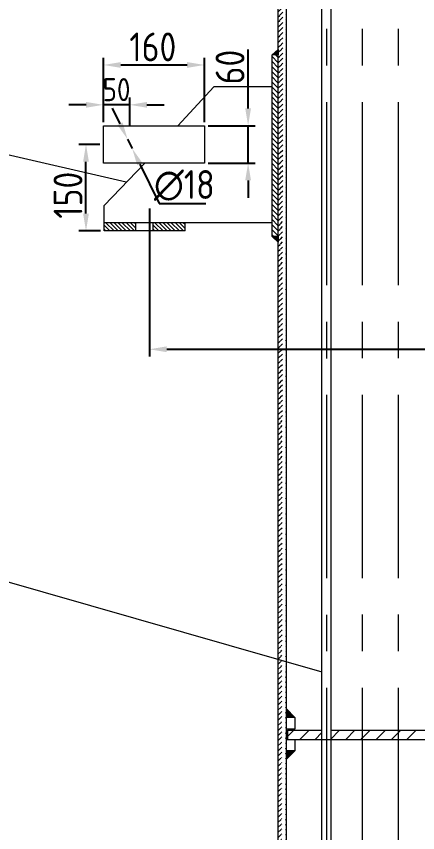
# Model space of a CAD drawing. Header units: inches. Extents: x 16 to 1170, y 5 to 1869.
# Drawn here: x 212.3 to 281.8, y 1109.6 to 1251.2 of the extents above; entities that cross this region are included whole.
import ezdxf

# ---------------------------------------------------------------- set-up
doc = ezdxf.new("R2010")
doc.units = ezdxf.units.IN
doc.header["$MEASUREMENT"] = 0
doc.linetypes.add('CENTER', pattern=[50.8, 31.75, -6.35, 6.35, -6.35])
doc.layers.get('Defpoints').update_dxf_attribs({"lineweight": 0})
for name, color, linetype, lineweight in [('中心线', 111, 'CENTER', 0), ('剖面线', 250, 'Continuous', 0), ('标注线', 20, 'Continuous', 0), ('粗实线', 7, 'Continuous', 0)]:
    doc.layers.add(name, color=color, linetype=linetype, lineweight=lineweight)
doc.styles.add('STYLE1', font='isocp3.shx', dxfattribs={"width": 0.8, "oblique": 18, "bigfont": 'hztxt3.shx'})
doc.dimstyles.new('1-10', dxfattribs={"dimtxt": 4, "dimasz": 3, "dimexe": 1.25, "dimexo": 0.625, "dimtad": 1, "dimdec": 4, "dimlfac": 10, "dimdsep": 46, "dimtxsty": 'STYLE1', "dimcen": 0.5, "dimclrt": 4, "dimadec": 0, "dimazin": 0, "dimtp": 0.2, "dimtfac": 1, "dimtdec": 4, "dimtmove": 0, "dimatfit": 3, "dimfxl": 1.25, "dimtolj": 1, "dimarcsym": 0})
doc.dimstyles.new('1-10$3', dxfattribs={"dimtxt": 4, "dimasz": 3, "dimexe": 1.25, "dimexo": 0.625, "dimtad": 1, "dimtoh": 1, "dimdec": 4, "dimlfac": 10, "dimdsep": 46, "dimtxsty": 'STYLE1', "dimcen": 0.5, "dimclrt": 4, "dimadec": 0, "dimazin": 0, "dimtp": 0.2, "dimtfac": 1, "dimtdec": 4, "dimtmove": 0, "dimatfit": 0, "dimfxl": 1, "dimtolj": 1, "dimarcsym": 0})

# ---------------------------------------------------------------- blocks, each defined once
blk = doc.blocks.new('*D48')
at = {"layer": 'Defpoints', "color": 0, "transparency": 16777216}
for p in [(227.34, 1235.88), (227.34, 1232.25), (231.9, 1231.49)]:
    blk.add_point(p, dxfattribs=at)
at = {"layer": '标注线', "color": 0, "lineweight": -2, "transparency": 16777216}
for p, q in [((227.34, 1232.88), (227.34, 1237.13)), ((231.9, 1232.11), (231.9, 1237.13)), ((224.34, 1235.88), (221.34, 1235.88)), ((231.9, 1235.88), (227.34, 1235.88)), ((234.9, 1235.88), (237.9, 1235.88))]:
    blk.add_line(p, q, dxfattribs=at)
at = {"layer": '标注线', "color": 0, "transparency": 16777216}
for points in [[(224.34, 1236.38), (224.34, 1235.38), (227.34, 1235.88)], [(234.9, 1236.38), (234.9, 1235.38), (231.9, 1235.88)]]:
    blk.add_solid(points, dxfattribs=at)
at = {"layer": '标注线', "color": 4, "transparency": 16777216, "insert": (229.62, 1238.51), "char_height": 4, "attachment_point": 5}
blk.add_mtext('\\A1;{\\Fgbenor,gbcbig|c134;50}', dxfattribs=at)
blk = doc.blocks.new('*D49')
at = {"layer": 'Defpoints', "color": 0, "transparency": 16777216}
for p in [(244.86, 1232.25), (252.42, 1232.25), (244.86, 1225.77)]:
    blk.add_point(p, dxfattribs=at)
at = {"layer": '标注线', "color": 0, "lineweight": -2, "transparency": 16777216}
for p, q in [((252.42, 1235.25), (252.42, 1245.47)), ((245.48, 1232.25), (253.67, 1232.25)), ((252.42, 1225.77), (252.42, 1232.25)), ((245.48, 1225.77), (253.67, 1225.77)), ((252.42, 1222.77), (252.42, 1219.77))]:
    blk.add_line(p, q, dxfattribs=at)
at = {"layer": '标注线', "color": 0, "transparency": 16777216}
for points in [[(251.92, 1235.25), (252.92, 1235.25), (252.42, 1232.25)], [(251.92, 1222.77), (252.92, 1222.77), (252.42, 1225.77)]]:
    blk.add_solid(points, dxfattribs=at)
at = {"layer": '标注线', "color": 4, "transparency": 16777216, "insert": (249.29, 1242.43), "char_height": 4, "attachment_point": 5, "rotation": 90}
blk.add_mtext('\\A1;{\\Fgbenor,gbcbig|c134;\\H1.25x;60}', dxfattribs=at)
blk = doc.blocks.new('*D50')
at = {"layer": 'Defpoints', "color": 0, "transparency": 16777216}
for p in [(224.33, 1229.01), (227.34, 1229.01), (227.49, 1214.01)]:
    blk.add_point(p, dxfattribs=at)
at = {"layer": '标注线', "color": 0, "lineweight": -2, "transparency": 16777216}
for p, q in [((226.71, 1229.01), (223.08, 1229.01)), ((224.33, 1217.01), (224.33, 1226.01)), ((226.86, 1214.01), (223.08, 1214.01))]:
    blk.add_line(p, q, dxfattribs=at)
at = {"layer": '标注线', "color": 0, "transparency": 16777216}
for points in [[(223.83, 1226.01), (224.83, 1226.01), (224.33, 1229.01)], [(223.83, 1217.01), (224.83, 1217.01), (224.33, 1214.01)]]:
    blk.add_solid(points, dxfattribs=at)
at = {"layer": '标注线', "color": 4, "transparency": 16777216, "insert": (221.21, 1220.2), "char_height": 4, "attachment_point": 5, "rotation": 90}
blk.add_mtext('\\A1;{\\Fgbenor,gbcbig|c134;\\H1.25x;150}', dxfattribs=at)
blk = doc.blocks.new('*D51')
at = {"layer": 'Defpoints', "color": 0, "transparency": 16777216}
for p in [(231.54, 1229.9), (232.34, 1228.29)]:
    blk.add_point(p, dxfattribs=at)
at = {"layer": '标注线', "color": 0, "lineweight": -2, "transparency": 16777216}
for p, q in [((230.23, 1232.6), (228.91, 1235.29)), ((231.54, 1229.9), (232.34, 1228.29)), ((233.65, 1225.59), (236.99, 1218.77)), ((236.99, 1218.77), (245.12, 1218.77))]:
    blk.add_line(p, q, dxfattribs=at)
at = {"layer": '标注线', "color": 0, "transparency": 16777216}
for points in [[(230.67, 1232.82), (229.78, 1232.38), (231.54, 1229.9)], [(234.1, 1225.81), (233.21, 1225.37), (232.34, 1228.29)]]:
    blk.add_solid(points, dxfattribs=at)
at = {"layer": '标注线', "color": 4, "transparency": 16777216, "insert": (241.37, 1221.89), "char_height": 4, "attachment_point": 5}
blk.add_mtext('\\A1;{\\Fgbenor,gbcbig|c134;\\H1.25x;∅18}', dxfattribs=at)
blk = doc.blocks.new('*D52')
at = {"layer": 'Defpoints', "color": 0, "transparency": 16777216}
for p in [(244.86, 1242.79), (227.34, 1232.25), (244.86, 1232.25)]:
    blk.add_point(p, dxfattribs=at)
at = {"layer": '标注线', "color": 0, "lineweight": -2, "transparency": 16777216}
for p, q in [((227.34, 1232.88), (227.34, 1244.04)), ((244.86, 1232.88), (244.86, 1244.04)), ((230.34, 1242.79), (241.86, 1242.79))]:
    blk.add_line(p, q, dxfattribs=at)
at = {"layer": '标注线', "color": 0, "transparency": 16777216}
for points in [[(230.34, 1243.29), (230.34, 1242.29), (227.34, 1242.79)], [(241.86, 1243.29), (241.86, 1242.29), (244.86, 1242.79)]]:
    blk.add_solid(points, dxfattribs=at)
at = {"layer": '标注线', "color": 4, "transparency": 16777216, "insert": (235.91, 1245.92), "char_height": 4, "attachment_point": 5}
blk.add_mtext('\\A1;{\\Fgbenor,gbcbig|c134;\\H1.25x;160}', dxfattribs=at)
blk = doc.blocks.new('*D59')
at = {"layer": 'Defpoints', "color": 0, "transparency": 16777216}
for p in [(402.87, 1222.41), (235.31, 1218.52), (402.87, 1193.48)]:
    blk.add_point(p, dxfattribs=at)
at = {"layer": '标注线', "color": 0, "lineweight": -2, "transparency": 16777216}
for p, q in [((402.87, 1221.78), (402.87, 1192.23)), ((235.31, 1217.9), (235.31, 1192.23)), ((238.31, 1193.48), (399.87, 1193.48))]:
    blk.add_line(p, q, dxfattribs=at)
at = {"layer": '标注线', "color": 0, "transparency": 16777216}
for points in [[(238.31, 1193.98), (238.31, 1192.98), (235.31, 1193.48)], [(399.87, 1193.98), (399.87, 1192.98), (402.87, 1193.48)]]:
    blk.add_solid(points, dxfattribs=at)
at = {"layer": '标注线', "color": 4, "transparency": 16777216, "insert": (319.33, 1196.61), "char_height": 4, "attachment_point": 5}
blk.add_mtext('\\A1;{\\Fgbenor,gbcbig|c134;\\H1.25x;1676}', dxfattribs=at)

msp = doc.modelspace()

# ---------------------------------------------------------------- hatches: boundary and pattern name
at = {"layer": '剖面线'}
h = msp.add_hatch(dxfattribs=at)
h.set_pattern_fill('ANSI31', scale=5, style=0)
edge = h.paths.add_edge_path()
edge.add_line((259.007974, 1445.799102), (259.007974, 678.227376))
edge.add_line((257.582176, 1441.292295), (257.607974, 679.65748))
edge.add_line((258.735592, 1442.699102), (257.607994, 1441.268891))
edge.add_line((258.807974, 678.227376), (257.607974, 679.65748))
edge.add_line((259.007974, 678.227376), (258.807974, 678.227376))
h = msp.add_hatch(dxfattribs=at)
h.set_pattern_fill('ANSI31', scale=5, angle=90, style=0)
h.paths.add_polyline_path([(256.584027, 1213.037691), (257.589907, 1213.037691), (257.58884, 1244.537691), (256.584027, 1244.537691)])
h = msp.add_hatch(dxfattribs=at)
h.set_pattern_fill('ANSI31', scale=4, angle=90, style=0)
h.paths.add_polyline_path([(232.98882, 1215.410409), (227.488823, 1215.410409), (227.488823, 1214.010405), (232.98882, 1214.010405)])
h = msp.add_hatch(dxfattribs=at)
h.set_pattern_fill('ANSI31', scale=4, angle=90, style=0)
h.paths.add_polyline_path([(241.488823, 1215.410409), (235.98882, 1215.410409), (235.98882, 1214.010405), (241.488823, 1214.010405)])
h = msp.add_hatch(dxfattribs=at)
h.set_pattern_fill('ANSI31', scale=15, style=0)
h.paths.add_polyline_path([(272.242602, 1125.81469), (272.242602, 1127.41469), (266.047291, 1127.41469), (266.047291, 1125.81469)])
h = msp.add_hatch(dxfattribs=at)
h.set_pattern_fill('ANSI31', scale=15, style=0)
h.paths.add_polyline_path([(278.477985, 1127.41469), (272.242602, 1127.41469), (272.242602, 1125.81469), (278.477985, 1125.81469)])
h = msp.add_hatch(dxfattribs=at)
h.set_pattern_fill('ANSI31', scale=15, style=0)
h.paths.add_polyline_path([(281.505418, 1127.41469), (278.477985, 1127.41469), (278.477985, 1125.81469), (281.505418, 1125.81469)])
at = {"layer": '粗实线'}
for points in [[(257.588809, 1245.463573), (256.584027, 1244.537691), (257.58884, 1244.537691)], [(257.589907, 1213.037691), (256.584027, 1213.037691), (257.58994, 1212.066158)], [(259.008367, 1131.174218), (259.008366, 1129.61469), (260.544352, 1129.61469)], [(260.544352, 1123.81469), (259.008361, 1123.81469), (259.008359, 1122.31137)]]:
    msp.add_hatch(color=7, dxfattribs=at).paths.add_polyline_path(points)
h = msp.add_hatch(dxfattribs=at)
h.set_pattern_fill('ANSI31', scale=15, style=0)
h.paths.add_polyline_path([(265.214001, 1127.41469), (259.244352, 1127.41469), (259.244352, 1125.81469), (265.214001, 1125.81469)])

# ---------------------------------------------------------------- linework, layer by layer
at = {"layer": '中心线'}
for p, q in [((266.047291, 645.80366), (266.047291, 1448.287208)), ((272.242602, 645.815562), (272.242602, 1448.299091)), ((278.477985, 645.815562), (278.477985, 1448.299106))]:
    msp.add_line(p, q, dxfattribs=at)
at = {"layer": '标注线'}
for p, q in [((199.124696, 1229.987976), (231.263506, 1222.502956)), ((202.272682, 1155.613135), (265.214001, 1137.55669))]:
    msp.add_line(p, q, dxfattribs=at)
at = {"layer": '粗实线'}
for p, q in [((259.008638, 1442.700687), (259.007974, 678.227376)), ((257.582176, 1441.292295), (257.607974, 679.65748)), ((265.214001, 652.227376), (265.214001, 1328.155669)), ((266.797493, 650.877373), (266.797493, 1328.151324)), ((256.584027, 1244.537691), (257.607974, 1245.481233)), ((257.607974, 1244.537691), (256.584027, 1244.537691)), ((256.584027, 1213.037691), (256.584027, 1244.537691)), ((257.607974, 1245.481233), (257.607974, 1244.537691)), ((246.488823, 1239.010405), (240.255916, 1232.252622)), ((256.584027, 1239.010405), (246.488823, 1239.010405)), ((234.512805, 1225.768188), (227.488823, 1218.410405)), ((227.488823, 1214.010405), (227.488823, 1218.410405)), ((256.584027, 1215.410409), (227.488823, 1215.410409)), ((232.98882, 1214.010407), (232.98882, 1215.410407)), ((232.988823, 1214.010405), (232.988823, 1215.410405)), ((235.98882, 1214.010407), (235.98882, 1215.410407)), ((241.488823, 1214.010405), (241.488823, 1215.410405)), ((241.488823, 1214.010405), (227.488823, 1214.010405)), ((257.607974, 1213.037691), (256.584027, 1213.037691)), ((256.584027, 1213.037691), (257.607974, 1212.048741)), ((257.607974, 1213.037691), (257.607974, 1212.048741)), ((260.544352, 1129.61469), (259.007974, 1131.174617)), ((260.544352, 1129.61469), (259.007974, 1129.61469)), ((260.544352, 1129.61469), (260.544352, 1127.61469)), ((260.544352, 1127.61469), (259.007974, 1127.61469)), ((259.244352, 1127.41469), (259.244352, 1125.81469)), ((259.244352, 1127.41469), (265.214001, 1127.41469)), ((259.007974, 1125.81469), (281.505418, 1125.81469)), ((260.544352, 1125.81469), (260.544352, 1123.81469)), ((260.544352, 1123.81469), (259.007974, 1123.81469)), ((260.544352, 1123.81469), (259.007974, 1122.310993))]:
    msp.add_line(p, q, dxfattribs=at)
at = {"layer": '粗实线', "color": 7}
for p, q in [((266.797493, 1127.41469), (281.505418, 1127.41469)), ((280.708287, 1127.41469), (325.544352, 1127.41469)), ((280.157906, 1125.81469), (325.544352, 1125.81469))]:
    msp.add_line(p, q, dxfattribs=at)
at = {"layer": '粗实线'}
msp.add_lwpolyline([(227.335887, 1232.252622), (244.857514, 1232.252622), (244.857514, 1225.768188), (227.335887, 1225.768188)], close=True, dxfattribs=at)

# ---------------------------------------------------------------- dimensions: what is measured, and where the dimension line sits
at = {"layer": '标注线'}
for base, p1, p2, text, picture, middle in [((244.857514, 1242.794942), (227.335887, 1232.252622), (244.857514, 1232.252622), '{\\Fgbenor,gbcbig|c134;\\H1.25x;160}', '*D52', (235.91055, 1242.794942)), ((227.335887, 1235.882418), (231.897054, 1231.489958), (227.335887, 1232.252622), '{\\Fgbenor,gbcbig|c134;50}', '*D48', (229.616471, 1235.882418)), ((402.87037, 1193.481638), (235.314157, 1218.524269), (402.87037, 1222.405222), '{\\Fgbenor,gbcbig|c134;\\H1.25x;1676}', '*D59', (319.330301, 1193.481638))]:
    dim = msp.add_linear_dim(base=base, p1=p1, p2=p2, text=text, dimstyle='1-10', override={"dimtxsty": 'Standard'}, dxfattribs=at)
    dim.commit()
    dim.dimension.update_dxf_attribs({"geometry": picture, "text_midpoint": middle, "dimtype": 160})
for base, p1, p2, text, picture, middle in [((252.417655, 1232.252622), (244.857514, 1225.768188), (244.857514, 1232.252622), '{\\Fgbenor,gbcbig|c134;\\H1.25x;60}', '*D49', (252.417655, 1242.426862)), ((224.330923, 1229.010405), (227.488823, 1214.010405), (227.335887, 1229.010405), '{\\Fgbenor,gbcbig|c134;\\H1.25x;<>}', '*D50', (224.330923, 1220.202868))]:
    dim = msp.add_linear_dim(base=base, p1=p1, p2=p2, angle=90, text=text, dimstyle='1-10', override={"dimtxsty": 'Standard'}, dxfattribs=at)
    dim.commit()
    dim.dimension.update_dxf_attribs({"geometry": picture, "text_midpoint": middle, "dimtype": 160})
dim = msp.add_diameter_dim_2p(p1=(231.544552, 1229.902012), p2=(232.335793, 1228.285244), text='{\\Fgbenor,gbcbig|c134;\\H1.25x;<>}', dimstyle='1-10$3', override={"dimtxsty": 'Standard'}, dxfattribs=at)
dim.commit()
dim.dimension.update_dxf_attribs({"geometry": '*D51', "text_midpoint": (241.367522, 1218.769992), "dimtype": 163})

doc.saveas('drawing.dxf')
